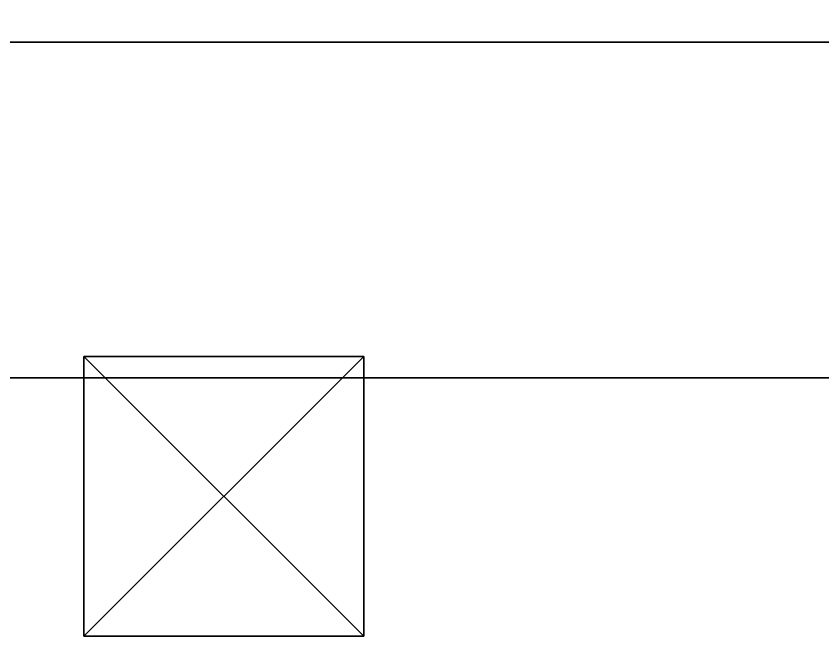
# Model space of a CAD drawing. Extents: x 0 to 5234, y -4951 to 0.
# Drawn here: x 4758.36 to 4801.6, y -2024.98 to -1991.11 of the extents above; entities that cross this region are included whole.
import ezdxf

# ---------------------------------------------------------------- set-up
doc = ezdxf.new("R2010")
doc.units = 0
for name, color, linetype in [('LAYER0', 7, 'CONTINUOUS'), ('LAYER119', 7, 'CONTINUOUS'), ('LAYER120', 7, 'CONTINUOUS'), ('LAYER126', 7, 'CONTINUOUS'), ('LAYER130', 7, 'CONTINUOUS'), ('LAYER141', 7, 'CONTINUOUS'), ('LAYER142', 253, 'CONTINUOUS'), ('LAYER143', 253, 'CONTINUOUS')]:
    doc.layers.add(name, color=color, linetype=linetype)

msp = doc.modelspace()

# ---------------------------------------------------------------- linework, layer by layer
at = {"layer": 'LAYER0', "invisible_edges": 1}
for points in [[(5234, 0), (0, -4951), (0, 0), (5234, 0)], [(5234, -4951, 5), (0, 0, 5), (0, -4951, 5), (5234, -4951, 5)], [(0, 0, 5), (5234, -4951, 5), (5234, 0, 5), (0, 0, 5)], [(0, -4951), (5234, 0), (5234, -4951), (0, -4951)]]:
    msp.add_3dface(points, dxfattribs=at)
at = {"layer": 'LAYER119', "invisible_edges": 1}
for points in [[(5039.4, -2010.5, 1939), (4544, -2909.83, 1939), (5039.4, -2909.83, 1939), (5039.4, -2010.5, 1939)], [(4544, -2909.83, 1939), (5039.4, -2010.5, 1939), (4544, -2010.5, 1939), (4544, -2909.83, 1939)], [(5039.4, -2010.5, 1939), (4544, -2010.5, 1921), (4544, -2010.5, 1939), (5039.4, -2010.5, 1939)], [(4544, -2010.5, 1921), (5039.4, -2010.5, 1939), (5039.4, -2010.5, 1921), (4544, -2010.5, 1921)], [(4544, -2010.5, 1921), (5039.4, -2909.83, 1921), (4544, -2909.83, 1921), (4544, -2010.5, 1921)], [(5039.4, -2909.83, 1921), (4544, -2010.5, 1921), (5039.4, -2010.5, 1921), (5039.4, -2909.83, 1921)]]:
    msp.add_3dface(points, dxfattribs=at)
at = {"layer": 'LAYER120', "invisible_edges": 1}
for points in [[(5039.4, -2010.5, 871), (4544, -2909.83, 871), (5039.4, -2909.83, 871), (5039.4, -2010.5, 871)], [(4544, -2909.83, 871), (5039.4, -2010.5, 871), (4544, -2010.5, 871), (4544, -2909.83, 871)], [(5039.4, -2010.5, 871), (4544, -2010.5, 853), (4544, -2010.5, 871), (5039.4, -2010.5, 871)], [(4544, -2010.5, 853), (5039.4, -2010.5, 871), (5039.4, -2010.5, 853), (4544, -2010.5, 853)], [(4544, -2010.5, 853), (5039.4, -2909.83, 853), (4544, -2909.83, 853), (4544, -2010.5, 853)], [(5039.4, -2909.83, 853), (4544, -2010.5, 853), (5039.4, -2010.5, 853), (5039.4, -2909.83, 853)]]:
    msp.add_3dface(points, dxfattribs=at)
at = {"layer": 'LAYER126', "invisible_edges": 1}
for points in [[(5064, -1992.5, 5), (4484, -2010.5, 5), (4484, -1992.5, 5), (5064, -1992.5, 5)], [(4484, -2010.5, 5), (5064, -1992.5, 5), (5064, -2010.5, 5), (4484, -2010.5, 5)], [(5064, -2010.5, 2355), (4484, -1992.5, 2355), (4484, -2010.5, 2355), (5064, -2010.5, 2355)], [(4484, -1992.5, 2355), (5064, -2010.5, 2355), (5064, -1992.5, 2355), (4484, -1992.5, 2355)], [(4484, -1992.5, 2355), (5064, -1992.5, 5), (4484, -1992.5, 5), (4484, -1992.5, 2355)], [(5064, -1992.5, 5), (4484, -1992.5, 2355), (5064, -1992.5, 2355), (5064, -1992.5, 5)], [(5064, -2010.5, 2355), (4484, -2010.5, 5), (5064, -2010.5, 5), (5064, -2010.5, 2355)], [(4484, -2010.5, 5), (5064, -2010.5, 2355), (4484, -2010.5, 2355), (4484, -2010.5, 5)]]:
    msp.add_3dface(points, dxfattribs=at)
at = {"layer": 'LAYER130', "invisible_edges": 1}
for points in [[(5064, -2909.83, 85), (4484, -2010.5, 85), (5064, -2010.5, 85), (5064, -2909.83, 85)], [(4484, -2010.5, 85), (5064, -2909.83, 85), (4484, -2909.83, 85), (4484, -2010.5, 85)], [(5064, -2010.5, 103), (4484, -2010.5, 85), (4484, -2010.5, 103), (5064, -2010.5, 103)], [(4484, -2010.5, 85), (5064, -2010.5, 103), (5064, -2010.5, 85), (4484, -2010.5, 85)], [(4484, -2909.83, 103), (5064, -2010.5, 103), (4484, -2010.5, 103), (4484, -2909.83, 103)], [(5064, -2010.5, 103), (4484, -2909.83, 103), (5064, -2909.83, 103), (5064, -2010.5, 103)]]:
    msp.add_3dface(points, dxfattribs=at)
at = {"layer": 'LAYER141', "invisible_edges": 1}
for points in [[(5064, -2010.5, 2354), (4484, -2909.83, 2354), (5064, -2909.83, 2354), (5064, -2010.5, 2354)], [(4484, -2909.83, 2354), (5064, -2010.5, 2354), (4484, -2010.5, 2354), (4484, -2909.83, 2354)], [(5064, -2010.5, 2354), (4484, -2010.5, 2336), (4484, -2010.5, 2354), (5064, -2010.5, 2354)], [(4484, -2010.5, 2336), (5064, -2010.5, 2354), (5064, -2010.5, 2336), (4484, -2010.5, 2336)], [(4484, -2010.5, 2336), (5064, -2909.83, 2336), (4484, -2909.83, 2336), (4484, -2010.5, 2336)], [(5064, -2909.83, 2336), (4484, -2010.5, 2336), (5064, -2010.5, 2336), (5064, -2909.83, 2336)]]:
    msp.add_3dface(points, dxfattribs=at)
at = {"layer": 'LAYER142'}
for points in [[(4762, -2024.35, 1821), (4762, -2024.35, 1836), (4762, -2009.35, 1821), (4762, -2024.35, 1821)], [(4762, -2009.35, 1821), (4762, -2024.35, 1836), (4762, -2009.35, 1836), (4762, -2009.35, 1821)], [(4762, -2009.35, 1821), (4762, -2009.35, 1836), (4777, -2009.35, 1821), (4762, -2009.35, 1821)], [(4777, -2009.35, 1821), (4762, -2009.35, 1836), (4777, -2009.35, 1836), (4777, -2009.35, 1821)], [(4762, -2024.35, 1821), (4762, -2009.35, 1821), (4777, -2024.35, 1821), (4762, -2024.35, 1821)], [(4777, -2024.35, 1821), (4762, -2009.35, 1821), (4777, -2009.35, 1821), (4777, -2024.35, 1821)], [(4777, -2024.35, 1836), (4777, -2009.35, 1836), (4762, -2024.35, 1836), (4777, -2024.35, 1836)], [(4762, -2024.35, 1836), (4777, -2009.35, 1836), (4762, -2009.35, 1836), (4762, -2024.35, 1836)], [(4777, -2024.35, 1821), (4777, -2009.35, 1821), (4777, -2024.35, 1836), (4777, -2024.35, 1821)], [(4777, -2024.35, 1836), (4777, -2009.35, 1821), (4777, -2009.35, 1836), (4777, -2024.35, 1836)], [(4777, -2024.35, 1821), (4777, -2024.35, 1836), (4762, -2024.35, 1821), (4777, -2024.35, 1821)], [(4762, -2024.35, 1821), (4777, -2024.35, 1836), (4762, -2024.35, 1836), (4762, -2024.35, 1821)]]:
    msp.add_3dface(points, dxfattribs=at)
at = {"layer": 'LAYER143'}
for points in [[(4762, -2024.35, 1821), (4762, -2024.35, 1836), (4762, -2009.35, 1821), (4762, -2024.35, 1821)], [(4762, -2009.35, 1821), (4762, -2024.35, 1836), (4762, -2009.35, 1836), (4762, -2009.35, 1821)], [(4762, -2009.35, 1821), (4762, -2009.35, 1836), (4777, -2009.35, 1821), (4762, -2009.35, 1821)], [(4777, -2009.35, 1821), (4762, -2009.35, 1836), (4777, -2009.35, 1836), (4777, -2009.35, 1821)], [(4762, -2024.35, 1821), (4762, -2009.35, 1821), (4777, -2024.35, 1821), (4762, -2024.35, 1821)], [(4777, -2024.35, 1821), (4762, -2009.35, 1821), (4777, -2009.35, 1821), (4777, -2024.35, 1821)], [(4777, -2024.35, 1836), (4777, -2009.35, 1836), (4762, -2024.35, 1836), (4777, -2024.35, 1836)], [(4762, -2024.35, 1836), (4777, -2009.35, 1836), (4762, -2009.35, 1836), (4762, -2024.35, 1836)], [(4777, -2024.35, 1821), (4777, -2009.35, 1821), (4777, -2024.35, 1836), (4777, -2024.35, 1821)], [(4777, -2024.35, 1836), (4777, -2009.35, 1821), (4777, -2009.35, 1836), (4777, -2024.35, 1836)], [(4777, -2024.35, 1821), (4777, -2024.35, 1836), (4762, -2024.35, 1821), (4777, -2024.35, 1821)], [(4762, -2024.35, 1821), (4777, -2024.35, 1836), (4762, -2024.35, 1836), (4762, -2024.35, 1821)]]:
    msp.add_3dface(points, dxfattribs=at)

doc.saveas('drawing.dxf')
